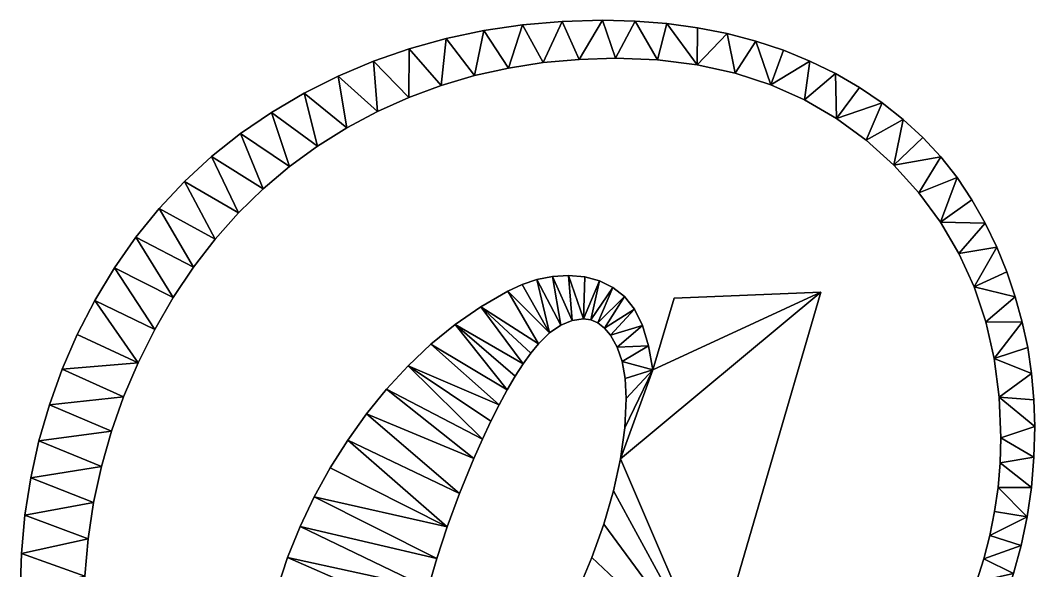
# Model space of a CAD drawing. Header units: metres. Extents: x 0.06 to 1.28, y -0.3 to 0.95.
# Drawn here: x 0.063 to 1.223, y 0.325 to 0.954 of the extents above; entities that cross this region are included whole.
import ezdxf

# ---------------------------------------------------------------- set-up
doc = ezdxf.new("R2010")
doc.units = ezdxf.units.M

msp = doc.modelspace()

# ---------------------------------------------------------------- meshes
at = {"layer": 'Armanisoft_0', "linetype": 'CONTINUOUS'}
mesh = msp.add_polyface(dxfattribs=at)
corners = [(0.508133, 0.921708), (0.544694, 0.879751), (0.507724, 0.86608), (0.46702, 0.907381), (0.550272, 0.93343), (0.582627, 0.890937), (0.593436, 0.942546), (0.621522, 0.899637), (0.637625, 0.949059), (0.661379, 0.905852), (0.68284, 0.952966), (0.702199, 0.90958), (0.694227, 0.611024), (0.67178, 0.661221), (0.690075, 0.662348), (0.707317, 0.612805), (0.681257, 0.605681), (0.65411, 0.657841), (0.66841, 0.596776), (0.620645, 0.64432), (0.637065, 0.652207), (0.655683, 0.58431), (0.589799, 0.626374), (0.638205, 0.561188), (0.560536, 0.606174), (0.46702, 0.907381, 0.229421), (0.471715, 0.849922, 0.229421), (0.507724, 0.86608, 0.229421), (0.508133, 0.921708, 0.229421), (0.544694, 0.879751, 0.229421), (0.550272, 0.93343, 0.229421), (0.582627, 0.890937, 0.229421), (0.593436, 0.942546, 0.229421), (0.621522, 0.899637, 0.229421), (0.637625, 0.949059, 0.229421), (0.661379, 0.905852, 0.229421), (0.68284, 0.952966, 0.229421), (0.702199, 0.90958, 0.229421), (0.694227, 0.611024, 0.229421), (0.690075, 0.662348, 0.229421), (0.67178, 0.661221, 0.229421), (0.707317, 0.612805, 0.229421), (0.681257, 0.605681, 0.229421), (0.65411, 0.657841, 0.229421), (0.66841, 0.596776, 0.229421), (0.637065, 0.652207, 0.229421), (0.620645, 0.64432, 0.229421), (0.655683, 0.58431, 0.229421), (0.589799, 0.626374, 0.229421), (0.647022, 0.573556, 0.229421), (0.638205, 0.561188, 0.229421), (0.560536, 0.606174, 0.229421), (0.661379, 0.905852), (0.702199, 0.90958), (0.702199, 0.90958, 0.229421), (0.661379, 0.905852, 0.229421), (0.621522, 0.899637), (0.621522, 0.899637, 0.229421), (0.582627, 0.890937), (0.582627, 0.890937, 0.229421), (0.544694, 0.879751), (0.544694, 0.879751, 0.229421), (0.507724, 0.86608), (0.507724, 0.86608, 0.229421), (0.471715, 0.849922), (0.471715, 0.849922, 0.229421), (0.508133, 0.921708), (0.46702, 0.907381), (0.46702, 0.907381, 0.229421), (0.508133, 0.921708, 0.229421), (0.550272, 0.93343), (0.550272, 0.93343, 0.229421), (0.593436, 0.942546), (0.593436, 0.942546, 0.229421), (0.637625, 0.949059), (0.637625, 0.949059, 0.229421), (0.68284, 0.952966), (0.68284, 0.952966, 0.229421), (0.560536, 0.606174), (0.532858, 0.583721), (0.532858, 0.583721, 0.229421), (0.560536, 0.606174, 0.229421), (0.589799, 0.626374), (0.589799, 0.626374, 0.229421), (0.620645, 0.64432), (0.620645, 0.64432, 0.229421), (0.637065, 0.652207), (0.637065, 0.652207, 0.229421), (0.65411, 0.657841), (0.65411, 0.657841, 0.229421), (0.67178, 0.661221), (0.67178, 0.661221, 0.229421), (0.690075, 0.662348), (0.690075, 0.662348, 0.229421), (0.708781, 0.660838), (0.708781, 0.660838, 0.229421), (0.681257, 0.605681), (0.694227, 0.611024), (0.694227, 0.611024, 0.229421), (0.681257, 0.605681, 0.229421), (0.66841, 0.596776), (0.66841, 0.596776, 0.229421)]
mesh.append_faces([[corners[k] for k in face] for face in [(0, 1, 2), (0, 2, 3), (4, 5, 1), (4, 1, 0), (6, 7, 5), (6, 5, 4), (8, 9, 7), (8, 7, 6), (10, 11, 9), (10, 9, 8), (12, 13, 14), (12, 14, 15), (16, 17, 13), (16, 13, 12), (18, 19, 20), (18, 20, 17), (18, 17, 16), (21, 22, 19), (21, 19, 18), (23, 24, 22), (25, 26, 27), (28, 27, 29), (28, 25, 27), (30, 29, 31), (30, 28, 29), (32, 31, 33), (32, 30, 31), (34, 33, 35), (34, 32, 33), (36, 35, 37), (36, 34, 35), (38, 39, 40), (38, 41, 39), (42, 40, 43), (42, 38, 40), (44, 45, 46), (44, 43, 45), (44, 42, 43), (47, 46, 48), (47, 44, 46), (49, 47, 48), (50, 48, 51), (52, 53, 54, 55), (56, 52, 55, 57), (58, 56, 57, 59), (60, 58, 59, 61), (62, 60, 61, 63), (64, 62, 63, 65), (66, 67, 68, 69), (70, 66, 69, 71), (72, 70, 71, 73), (74, 72, 73, 75), (76, 74, 75, 77), (78, 79, 80, 81), (82, 78, 81, 83), (84, 82, 83, 85), (86, 84, 85, 87), (88, 86, 87, 89), (90, 88, 89, 91), (92, 90, 91, 93), (94, 92, 93, 95), (96, 97, 98, 99), (100, 96, 99, 101)]])
mesh = msp.add_polyface(dxfattribs=at)
corners = [(0.72908, 0.954268), (0.74398, 0.910823), (0.702199, 0.90958), (0.68284, 0.952966), (0.766534, 0.953316), (0.791837, 0.908914), (0.802801, 0.950461), (0.837387, 0.903187), (0.837882, 0.945702), (0.871775, 0.939039), (0.880629, 0.893641), (0.904482, 0.930473), (0.921564, 0.880277), (0.936003, 0.920002), (0.966336, 0.907629), (0.960193, 0.863095), (0.707317, 0.612805), (0.690075, 0.662348), (0.708781, 0.660838), (0.725691, 0.65631), (0.73128, 0.602262), (0.754123, 0.638195), (0.765476, 0.623902), (0.723884, 0.608119), (0.740805, 0.648762), (0.715896, 0.611633), (0.72908, 0.954268, 0.229421), (0.702199, 0.90958, 0.229421), (0.74398, 0.910823, 0.229421), (0.68284, 0.952966, 0.229421), (0.766534, 0.953316, 0.229421), (0.791837, 0.908914, 0.229421), (0.802801, 0.950461, 0.229421), (0.837387, 0.903187, 0.229421), (0.837882, 0.945702, 0.229421), (0.871775, 0.939039, 0.229421), (0.880629, 0.893641, 0.229421), (0.904482, 0.930473, 0.229421), (0.921564, 0.880277, 0.229421), (0.936003, 0.920002, 0.229421), (0.966336, 0.907629, 0.229421), (0.960193, 0.863095, 0.229421), (0.707317, 0.612805, 0.229421), (0.708781, 0.660838, 0.229421), (0.690075, 0.662348, 0.229421), (0.725691, 0.65631, 0.229421), (0.73128, 0.602262, 0.229421), (0.765476, 0.623902, 0.229421), (0.754123, 0.638195, 0.229421), (0.723884, 0.608119, 0.229421), (0.740805, 0.648762, 0.229421), (0.715896, 0.611633, 0.229421), (0.978869, 0.643293), (0.810976, 0.636433), (0.810976, 0.636433, 0.229421), (0.978869, 0.643293, 0.229421), (0.921564, 0.880277), (0.960193, 0.863095), (0.960193, 0.863095, 0.229421), (0.921564, 0.880277, 0.229421), (0.880629, 0.893641), (0.880629, 0.893641, 0.229421), (0.837387, 0.903187), (0.837387, 0.903187, 0.229421), (0.791837, 0.908914), (0.791837, 0.908914, 0.229421), (0.74398, 0.910823), (0.74398, 0.910823, 0.229421), (0.702199, 0.90958), (0.702199, 0.90958, 0.229421), (0.72908, 0.954268), (0.68284, 0.952966), (0.68284, 0.952966, 0.229421), (0.72908, 0.954268, 0.229421), (0.766534, 0.953316), (0.766534, 0.953316, 0.229421), (0.802801, 0.950461), (0.802801, 0.950461, 0.229421), (0.837882, 0.945702), (0.837882, 0.945702, 0.229421), (0.871775, 0.939039), (0.871775, 0.939039, 0.229421), (0.904482, 0.930473), (0.904482, 0.930473, 0.229421), (0.936003, 0.920002), (0.936003, 0.920002, 0.229421), (0.966336, 0.907629), (0.966336, 0.907629, 0.229421), (0.725691, 0.65631), (0.708781, 0.660838), (0.708781, 0.660838, 0.229421), (0.725691, 0.65631, 0.229421), (0.740805, 0.648762), (0.740805, 0.648762, 0.229421), (0.754123, 0.638195), (0.754123, 0.638195, 0.229421), (0.765476, 0.623902), (0.765476, 0.623902, 0.229421)]
mesh.append_faces([[corners[k] for k in face] for face in [(0, 1, 2), (0, 2, 3), (4, 5, 1), (4, 1, 0), (6, 7, 5), (6, 5, 4), (8, 7, 6), (9, 10, 7), (9, 7, 8), (11, 12, 10), (11, 10, 9), (13, 12, 11), (14, 15, 12), (14, 12, 13), (16, 17, 18), (16, 18, 19), (20, 21, 22), (23, 24, 21), (23, 21, 20), (25, 19, 24), (25, 16, 19), (25, 24, 23), (26, 27, 28), (26, 29, 27), (30, 28, 31), (30, 26, 28), (32, 31, 33), (32, 30, 31), (34, 32, 33), (35, 33, 36), (35, 34, 33), (37, 36, 38), (37, 35, 36), (39, 37, 38), (40, 38, 41), (40, 39, 38), (42, 43, 44), (42, 45, 43), (46, 47, 48), (49, 48, 50), (49, 46, 48), (51, 50, 45), (51, 45, 42), (51, 49, 50), (52, 53, 54, 55), (56, 57, 58, 59), (60, 56, 59, 61), (62, 60, 61, 63), (64, 62, 63, 65), (66, 64, 65, 67), (68, 66, 67, 69), (70, 71, 72, 73), (74, 70, 73, 75), (76, 74, 75, 77), (78, 76, 77, 79), (80, 78, 79, 81), (82, 80, 81, 83), (84, 82, 83, 85), (86, 84, 85, 87), (88, 89, 90, 91), (92, 88, 91, 93), (94, 92, 93, 95), (96, 94, 95, 97)]])
mesh = msp.add_polyface(dxfattribs=at)
corners = [(0.148465, 0.633657), (0.21704, 0.600685), (0.197969, 0.562561), (0.128496, 0.594773), (0.170844, 0.67103), (0.238271, 0.63733), (0.195379, 0.706199), (0.26128, 0.671741), (0.222071, 0.739163), (0.286067, 0.703917), (0.250918, 0.769922), (0.312631, 0.733859), (0.281921, 0.798477), (0.340974, 0.761566), (0.315081, 0.824827), (0.371094, 0.787038), (0.350397, 0.848972), (0.402993, 0.810276), (0.387869, 0.870913), (0.436669, 0.831279), (0.426932, 0.89045), (0.471715, 0.849922), (0.46702, 0.907381), (0.507724, 0.86608), (0.148465, 0.633657, 0.229421), (0.197969, 0.562561, 0.229421), (0.21704, 0.600685, 0.229421), (0.128496, 0.594773, 0.229421), (0.170844, 0.67103, 0.229421), (0.238271, 0.63733, 0.229421), (0.195379, 0.706199, 0.229421), (0.26128, 0.671741, 0.229421), (0.222071, 0.739163, 0.229421), (0.286067, 0.703917, 0.229421), (0.250918, 0.769922, 0.229421), (0.312631, 0.733859, 0.229421), (0.281921, 0.798477, 0.229421), (0.340974, 0.761566, 0.229421), (0.315081, 0.824827, 0.229421), (0.371094, 0.787038, 0.229421), (0.350397, 0.848972, 0.229421), (0.402993, 0.810276, 0.229421), (0.387869, 0.870913, 0.229421), (0.436669, 0.831279, 0.229421), (0.426932, 0.89045, 0.229421), (0.471715, 0.849922, 0.229421), (0.46702, 0.907381, 0.229421), (0.436669, 0.831279), (0.471715, 0.849922), (0.471715, 0.849922, 0.229421), (0.436669, 0.831279, 0.229421), (0.402993, 0.810276), (0.402993, 0.810276, 0.229421), (0.371094, 0.787038), (0.371094, 0.787038, 0.229421), (0.340974, 0.761566), (0.340974, 0.761566, 0.229421), (0.312631, 0.733859), (0.312631, 0.733859, 0.229421), (0.286067, 0.703917), (0.286067, 0.703917, 0.229421), (0.26128, 0.671741), (0.26128, 0.671741, 0.229421), (0.238271, 0.63733), (0.238271, 0.63733, 0.229421), (0.21704, 0.600685), (0.21704, 0.600685, 0.229421), (0.148465, 0.633657), (0.128496, 0.594773), (0.128496, 0.594773, 0.229421), (0.148465, 0.633657, 0.229421), (0.170844, 0.67103), (0.170844, 0.67103, 0.229421), (0.195379, 0.706199), (0.195379, 0.706199, 0.229421), (0.222071, 0.739163), (0.222071, 0.739163, 0.229421), (0.250918, 0.769922), (0.250918, 0.769922, 0.229421), (0.281921, 0.798477), (0.281921, 0.798477, 0.229421), (0.315081, 0.824827), (0.315081, 0.824827, 0.229421), (0.350397, 0.848972), (0.350397, 0.848972, 0.229421), (0.387869, 0.870913), (0.387869, 0.870913, 0.229421), (0.426932, 0.89045), (0.426932, 0.89045, 0.229421), (0.46702, 0.907381), (0.46702, 0.907381, 0.229421)]
mesh.append_faces([[corners[k] for k in face] for face in [(0, 1, 2), (0, 2, 3), (4, 5, 1), (4, 1, 0), (6, 7, 5), (6, 5, 4), (8, 9, 7), (8, 7, 6), (10, 11, 9), (10, 9, 8), (12, 13, 11), (12, 11, 10), (14, 15, 13), (14, 13, 12), (16, 17, 15), (16, 15, 14), (18, 19, 17), (18, 17, 16), (20, 21, 19), (20, 19, 18), (22, 23, 21), (22, 21, 20), (24, 25, 26), (24, 27, 25), (28, 26, 29), (28, 24, 26), (30, 29, 31), (30, 28, 29), (32, 31, 33), (32, 30, 31), (34, 33, 35), (34, 32, 33), (36, 35, 37), (36, 34, 35), (38, 37, 39), (38, 36, 37), (40, 39, 41), (40, 38, 39), (42, 41, 43), (42, 40, 41), (44, 43, 45), (44, 42, 43), (46, 44, 45), (47, 48, 49, 50), (51, 47, 50, 52), (53, 51, 52, 54), (55, 53, 54, 56), (57, 55, 56, 58), (59, 57, 58, 60), (61, 59, 60, 62), (63, 61, 62, 64), (65, 63, 64, 66), (67, 68, 69, 70), (71, 67, 70, 72), (73, 71, 72, 74), (75, 73, 74, 76), (77, 75, 76, 78), (79, 77, 78, 80), (81, 79, 80, 82), (83, 81, 82, 84), (85, 83, 84, 86), (87, 85, 86, 88), (89, 87, 88, 90)]])
mesh = msp.add_polyface(dxfattribs=at)
corners = [(0.995483, 0.893351), (0.996514, 0.842095), (0.960193, 0.863095), (0.966336, 0.907629), (1.023139, 0.877353), (1.049002, 0.859819), (1.030529, 0.817276), (1.073071, 0.840747), (1.062236, 0.788639), (1.095346, 0.820138), (1.115828, 0.797992), (1.09088, 0.757036), (1.134516, 0.774309), (1.115705, 0.723319), (1.15141, 0.749089), (1.16651, 0.722332), (1.136711, 0.687487), (1.179825, 0.694612), (1.153897, 0.649541), (1.191366, 0.666503), (1.20113, 0.638005), (1.167265, 0.609481), (1.20912, 0.609118), (0.995483, 0.893351, 0.229421), (0.960193, 0.863095, 0.229421), (0.996514, 0.842095, 0.229421), (0.966336, 0.907629, 0.229421), (1.023139, 0.877353, 0.229421), (1.049002, 0.859819, 0.229421), (1.030529, 0.817276, 0.229421), (1.073071, 0.840747, 0.229421), (1.062236, 0.788639, 0.229421), (1.095346, 0.820138, 0.229421), (1.115828, 0.797992, 0.229421), (1.09088, 0.757036, 0.229421), (1.134516, 0.774309, 0.229421), (1.115705, 0.723319, 0.229421), (1.15141, 0.749089, 0.229421), (1.16651, 0.722332, 0.229421), (1.136711, 0.687487, 0.229421), (1.179825, 0.694612, 0.229421), (1.153897, 0.649541, 0.229421), (1.191366, 0.666503, 0.229421), (1.20113, 0.638005, 0.229421), (1.167265, 0.609481, 0.229421), (1.20912, 0.609118, 0.229421), (1.153897, 0.649541), (1.167265, 0.609481), (1.167265, 0.609481, 0.229421), (1.153897, 0.649541, 0.229421), (1.136711, 0.687487), (1.136711, 0.687487, 0.229421), (1.115705, 0.723319), (1.115705, 0.723319, 0.229421), (1.09088, 0.757036), (1.09088, 0.757036, 0.229421), (1.062236, 0.788639), (1.062236, 0.788639, 0.229421), (1.030529, 0.817276), (1.030529, 0.817276, 0.229421), (0.996514, 0.842095), (0.996514, 0.842095, 0.229421), (0.960193, 0.863095), (0.960193, 0.863095, 0.229421), (0.995483, 0.893351), (0.966336, 0.907629), (0.966336, 0.907629, 0.229421), (0.995483, 0.893351, 0.229421), (1.023139, 0.877353), (1.023139, 0.877353, 0.229421), (1.049002, 0.859819), (1.049002, 0.859819, 0.229421), (1.073071, 0.840747), (1.073071, 0.840747, 0.229421), (1.095346, 0.820138), (1.095346, 0.820138, 0.229421), (1.115828, 0.797992), (1.115828, 0.797992, 0.229421), (1.134516, 0.774309), (1.134516, 0.774309, 0.229421), (1.15141, 0.749089), (1.15141, 0.749089, 0.229421), (1.16651, 0.722332), (1.16651, 0.722332, 0.229421), (1.179825, 0.694612), (1.179825, 0.694612, 0.229421), (1.191366, 0.666503), (1.191366, 0.666503, 0.229421), (1.20113, 0.638005), (1.20113, 0.638005, 0.229421), (1.20912, 0.609118), (1.20912, 0.609118, 0.229421)]
mesh.append_faces([[corners[k] for k in face] for face in [(0, 1, 2), (0, 2, 3), (4, 1, 0), (5, 6, 1), (5, 1, 4), (7, 8, 6), (7, 6, 5), (9, 8, 7), (10, 11, 8), (10, 8, 9), (12, 13, 11), (12, 11, 10), (14, 13, 12), (15, 16, 13), (15, 13, 14), (17, 18, 16), (17, 16, 15), (19, 18, 17), (20, 21, 18), (20, 18, 19), (22, 21, 20), (23, 24, 25), (23, 26, 24), (27, 23, 25), (28, 25, 29), (28, 27, 25), (30, 29, 31), (30, 28, 29), (32, 30, 31), (33, 31, 34), (33, 32, 31), (35, 34, 36), (35, 33, 34), (37, 35, 36), (38, 36, 39), (38, 37, 36), (40, 39, 41), (40, 38, 39), (42, 40, 41), (43, 41, 44), (43, 42, 41), (45, 43, 44), (46, 47, 48, 49), (50, 46, 49, 51), (52, 50, 51, 53), (54, 52, 53, 55), (56, 54, 55, 57), (58, 56, 57, 59), (60, 58, 59, 61), (62, 60, 61, 63), (64, 65, 66, 67), (68, 64, 67, 69), (70, 68, 69, 71), (72, 70, 71, 73), (74, 72, 73, 75), (76, 74, 75, 77), (78, 76, 77, 79), (80, 78, 79, 81), (82, 80, 81, 83), (84, 82, 83, 85), (86, 84, 85, 87), (88, 86, 87, 89), (90, 88, 89, 91)]])
mesh = msp.add_polyface(dxfattribs=at)
corners = [(1.17613, 0.259686), (1.13508, 0.260225), (1.146652, 0.285795), (1.161683, 0.229983), (0.786734, 0.55442), (0.810976, 0.636433), (0.978869, 0.643293), (0.701608, 0.30324), (0.852974, 0.211752), (0.687073, 0.217382), (0.717035, 0.339643), (0.730658, 0.377808), (0.741788, 0.416091), (0.749738, 0.452846), (0.754508, 0.488072), (0.756098, 0.521771), (0.754972, 0.544398), (0.751595, 0.563989), (0.781782, 0.582015), (0.745966, 0.580544), (0.774696, 0.605175), (0.738086, 0.594062), (0.765476, 0.623902), (0.73128, 0.602262), (1.17613, 0.259686, 0.229421), (1.146652, 0.285795, 0.229421), (1.13508, 0.260225, 0.229421), (1.161683, 0.229983, 0.229421), (0.786734, 0.55442, 0.229421), (0.978869, 0.643293, 0.229421), (0.810976, 0.636433, 0.229421), (0.701608, 0.30324, 0.229421), (0.687073, 0.217382, 0.229421), (0.852974, 0.211752, 0.229421), (0.717035, 0.339643, 0.229421), (0.730658, 0.377808, 0.229421), (0.741788, 0.416091, 0.229421), (0.749738, 0.452846, 0.229421), (0.754508, 0.488072, 0.229421), (0.756098, 0.521771, 0.229421), (0.754972, 0.544398, 0.229421), (0.751595, 0.563989, 0.229421), (0.781782, 0.582015, 0.229421), (0.745966, 0.580544, 0.229421), (0.774696, 0.605175, 0.229421), (0.738086, 0.594062, 0.229421), (0.765476, 0.623902, 0.229421), (0.73128, 0.602262, 0.229421), (0.852974, 0.211752), (0.978869, 0.643293), (0.978869, 0.643293, 0.229421), (0.852974, 0.211752, 0.229421), (1.13508, 0.260225), (1.12233, 0.235597), (1.12233, 0.235597, 0.229421), (1.13508, 0.260225, 0.229421), (1.146652, 0.285795), (1.146652, 0.285795, 0.229421), (1.15668, 0.311788), (1.15668, 0.311788, 0.229421), (0.774696, 0.605175), (0.765476, 0.623902), (0.765476, 0.623902, 0.229421), (0.774696, 0.605175, 0.229421), (0.781782, 0.582015), (0.781782, 0.582015, 0.229421), (0.786734, 0.55442), (0.786734, 0.55442, 0.229421), (0.810976, 0.636433), (0.810976, 0.636433, 0.229421), (0.694227, 0.611024), (0.707317, 0.612805), (0.707317, 0.612805, 0.229421), (0.694227, 0.611024, 0.229421), (0.717035, 0.339643), (0.701608, 0.30324), (0.701608, 0.30324, 0.229421), (0.717035, 0.339643, 0.229421), (0.730658, 0.377808), (0.730658, 0.377808, 0.229421), (0.741788, 0.416091), (0.741788, 0.416091, 0.229421), (0.749738, 0.452846), (0.749738, 0.452846, 0.229421), (0.754508, 0.488072), (0.754508, 0.488072, 0.229421), (0.756098, 0.521771), (0.756098, 0.521771, 0.229421), (0.754972, 0.544398), (0.754972, 0.544398, 0.229421), (0.751595, 0.563989), (0.751595, 0.563989, 0.229421), (0.745966, 0.580544), (0.745966, 0.580544, 0.229421), (0.738086, 0.594062), (0.738086, 0.594062, 0.229421), (0.73128, 0.602262), (0.73128, 0.602262, 0.229421), (0.723884, 0.608119), (0.723884, 0.608119, 0.229421), (0.715896, 0.611633), (0.715896, 0.611633, 0.229421)]
mesh.append_faces([[corners[k] for k in face] for face in [(0, 1, 2), (3, 1, 0), (4, 5, 6), (7, 8, 9), (10, 8, 7), (11, 8, 10), (12, 8, 11), (13, 4, 6), (13, 8, 12), (14, 4, 13), (15, 4, 14), (16, 4, 15), (17, 18, 4), (17, 4, 16), (19, 20, 18), (19, 18, 17), (21, 22, 20), (21, 20, 19), (23, 22, 21), (6, 8, 13), (24, 25, 26), (27, 24, 26), (28, 29, 30), (31, 32, 33), (34, 31, 33), (35, 34, 33), (36, 35, 33), (37, 29, 28), (37, 36, 33), (38, 37, 28), (39, 38, 28), (40, 39, 28), (41, 28, 42), (41, 40, 28), (43, 42, 44), (43, 41, 42), (45, 44, 46), (45, 43, 44), (47, 45, 46), (29, 37, 33), (48, 49, 50, 51), (52, 53, 54, 55), (56, 52, 55, 57), (58, 56, 57, 59), (60, 61, 62, 63), (64, 60, 63, 65), (66, 64, 65, 67), (68, 66, 67, 69), (70, 71, 72, 73), (74, 75, 76, 77), (78, 74, 77, 79), (80, 78, 79, 81), (82, 80, 81, 83), (84, 82, 83, 85), (86, 84, 85, 87), (88, 86, 87, 89), (90, 88, 89, 91), (92, 90, 91, 93), (94, 92, 93, 95), (96, 94, 95, 97), (98, 96, 97, 99), (100, 98, 99, 101), (71, 100, 101, 72)]])
mesh = msp.add_polyface(dxfattribs=at)
corners = [(0.647022, 0.573556), (0.589799, 0.626374), (0.655683, 0.58431), (0.638205, 0.561188), (0.629232, 0.547203), (0.560536, 0.606174), (0.620103, 0.531603), (0.532858, 0.583721), (0.610817, 0.514388), (0.506764, 0.559013), (0.601376, 0.495557), (0.591777, 0.47511), (0.482217, 0.53235), (0.582023, 0.453048), (0.459183, 0.504029), (0.565657, 0.412944), (0.43766, 0.474052), (0.551473, 0.374874), (0.399409, 0.40939), (0.417649, 0.442417), (0.539472, 0.338839), (0.529652, 0.304838), (0.383199, 0.375237), (0.522015, 0.272872), (0.36902, 0.339958), (0.516559, 0.24294), (0.356871, 0.303553), (0.701608, 0.30324), (0.687073, 0.217382), (0.684376, 0.268599), (0.638205, 0.561188, 0.229421), (0.647022, 0.573556, 0.229421), (0.589799, 0.626374, 0.229421), (0.629232, 0.547203, 0.229421), (0.560536, 0.606174, 0.229421), (0.620103, 0.531603, 0.229421), (0.532858, 0.583721, 0.229421), (0.610817, 0.514388, 0.229421), (0.506764, 0.559013, 0.229421), (0.601376, 0.495557, 0.229421), (0.591777, 0.47511, 0.229421), (0.482217, 0.53235, 0.229421), (0.582023, 0.453048, 0.229421), (0.459183, 0.504029, 0.229421), (0.565657, 0.412944, 0.229421), (0.43766, 0.474052, 0.229421), (0.551473, 0.374874, 0.229421), (0.417649, 0.442417, 0.229421), (0.399409, 0.40939, 0.229421), (0.539472, 0.338839, 0.229421), (0.529652, 0.304838, 0.229421), (0.383199, 0.375237, 0.229421), (0.522015, 0.272872, 0.229421), (0.36902, 0.339958, 0.229421), (0.516559, 0.24294, 0.229421), (0.356871, 0.303553, 0.229421), (0.701608, 0.30324, 0.229421), (0.684376, 0.268599, 0.229421), (0.687073, 0.217382, 0.229421), (0.482217, 0.53235), (0.459183, 0.504029), (0.459183, 0.504029, 0.229421), (0.482217, 0.53235, 0.229421), (0.506764, 0.559013), (0.506764, 0.559013, 0.229421), (0.532858, 0.583721), (0.532858, 0.583721, 0.229421), (0.655683, 0.58431), (0.66841, 0.596776), (0.66841, 0.596776, 0.229421), (0.655683, 0.58431, 0.229421), (0.647022, 0.573556), (0.647022, 0.573556, 0.229421), (0.638205, 0.561188), (0.638205, 0.561188, 0.229421), (0.629232, 0.547203), (0.629232, 0.547203, 0.229421), (0.620103, 0.531603), (0.620103, 0.531603, 0.229421), (0.610817, 0.514388), (0.610817, 0.514388, 0.229421), (0.601376, 0.495557), (0.601376, 0.495557, 0.229421), (0.591777, 0.47511), (0.591777, 0.47511, 0.229421), (0.582023, 0.453048), (0.582023, 0.453048, 0.229421), (0.565657, 0.412944), (0.565657, 0.412944, 0.229421), (0.551473, 0.374874), (0.551473, 0.374874, 0.229421), (0.539472, 0.338839), (0.539472, 0.338839, 0.229421), (0.529652, 0.304838), (0.529652, 0.304838, 0.229421), (0.522015, 0.272872), (0.522015, 0.272872, 0.229421), (0.516559, 0.24294), (0.516559, 0.24294, 0.229421), (0.684376, 0.268599), (0.665339, 0.235721), (0.665339, 0.235721, 0.229421), (0.684376, 0.268599, 0.229421), (0.701608, 0.30324), (0.701608, 0.30324, 0.229421)]
mesh.append_faces([[corners[k] for k in face] for face in [(0, 1, 2), (3, 1, 0), (4, 5, 3), (6, 7, 5), (6, 5, 4), (8, 9, 7), (8, 7, 6), (10, 9, 8), (11, 12, 9), (11, 9, 10), (13, 14, 12), (13, 12, 11), (15, 16, 14), (15, 14, 13), (17, 18, 19), (17, 19, 16), (17, 16, 15), (20, 18, 17), (21, 22, 20), (23, 24, 21), (25, 26, 23), (27, 28, 29), (30, 31, 32), (33, 30, 34), (35, 34, 36), (35, 33, 34), (37, 36, 38), (37, 35, 36), (39, 37, 38), (40, 38, 41), (40, 39, 38), (42, 41, 43), (42, 40, 41), (44, 43, 45), (44, 42, 43), (46, 47, 48), (46, 45, 47), (46, 44, 45), (49, 46, 48), (50, 49, 51), (52, 50, 53), (54, 52, 55), (56, 57, 58), (59, 60, 61, 62), (63, 59, 62, 64), (65, 63, 64, 66), (67, 68, 69, 70), (71, 67, 70, 72), (73, 71, 72, 74), (75, 73, 74, 76), (77, 75, 76, 78), (79, 77, 78, 80), (81, 79, 80, 82), (83, 81, 82, 84), (85, 83, 84, 86), (87, 85, 86, 88), (89, 87, 88, 90), (91, 89, 90, 92), (93, 91, 92, 94), (95, 93, 94, 96), (97, 95, 96, 98), (99, 100, 101, 102), (103, 99, 102, 104)]])
mesh = msp.add_polyface(dxfattribs=at)
corners = [(1.20912, 0.609118), (1.176813, 0.567306), (1.167265, 0.609481), (1.215334, 0.579842), (1.219772, 0.550177), (1.182542, 0.523017), (1.222435, 0.520123), (1.223323, 0.48968), (1.184451, 0.476614), (1.22236, 0.45446), (1.18368, 0.448087), (1.219471, 0.420027), (1.181366, 0.419983), (1.214655, 0.386382), (1.172108, 0.365041), (1.177508, 0.392301), (1.207913, 0.353526), (1.165166, 0.338204), (1.199245, 0.321458), (1.15668, 0.311788), (1.188651, 0.290178), (1.146652, 0.285795), (1.17613, 0.259686), (1.20912, 0.609118, 0.229421), (1.167265, 0.609481, 0.229421), (1.176813, 0.567306, 0.229421), (1.215334, 0.579842, 0.229421), (1.219772, 0.550177, 0.229421), (1.182542, 0.523017, 0.229421), (1.222435, 0.520123, 0.229421), (1.223323, 0.48968, 0.229421), (1.184451, 0.476614, 0.229421), (1.22236, 0.45446, 0.229421), (1.18368, 0.448087, 0.229421), (1.219471, 0.420027, 0.229421), (1.181366, 0.419983, 0.229421), (1.214655, 0.386382, 0.229421), (1.177508, 0.392301, 0.229421), (1.172108, 0.365041, 0.229421), (1.207913, 0.353526, 0.229421), (1.165166, 0.338204, 0.229421), (1.199245, 0.321458, 0.229421), (1.15668, 0.311788, 0.229421), (1.188651, 0.290178, 0.229421), (1.146652, 0.285795, 0.229421), (1.17613, 0.259686, 0.229421), (1.165166, 0.338204), (1.15668, 0.311788), (1.15668, 0.311788, 0.229421), (1.165166, 0.338204, 0.229421), (1.172108, 0.365041), (1.172108, 0.365041, 0.229421), (1.177508, 0.392301), (1.177508, 0.392301, 0.229421), (1.181366, 0.419983), (1.181366, 0.419983, 0.229421), (1.18368, 0.448087), (1.18368, 0.448087, 0.229421), (1.184451, 0.476614), (1.184451, 0.476614, 0.229421), (1.182542, 0.523017), (1.182542, 0.523017, 0.229421), (1.176813, 0.567306), (1.176813, 0.567306, 0.229421), (1.167265, 0.609481), (1.167265, 0.609481, 0.229421), (1.215334, 0.579842), (1.20912, 0.609118), (1.20912, 0.609118, 0.229421), (1.215334, 0.579842, 0.229421), (1.219772, 0.550177), (1.219772, 0.550177, 0.229421), (1.222435, 0.520123), (1.222435, 0.520123, 0.229421), (1.223323, 0.48968), (1.223323, 0.48968, 0.229421), (1.22236, 0.45446), (1.22236, 0.45446, 0.229421), (1.219471, 0.420027), (1.219471, 0.420027, 0.229421), (1.214655, 0.386382), (1.214655, 0.386382, 0.229421), (1.207913, 0.353526), (1.207913, 0.353526, 0.229421), (1.199245, 0.321458), (1.199245, 0.321458, 0.229421), (1.188651, 0.290178), (1.188651, 0.290178, 0.229421), (1.17613, 0.259686), (1.17613, 0.259686, 0.229421), (1.161683, 0.229983), (1.161683, 0.229983, 0.229421)]
mesh.append_faces([[corners[k] for k in face] for face in [(0, 1, 2), (3, 1, 0), (4, 5, 1), (4, 1, 3), (6, 5, 4), (7, 8, 5), (7, 5, 6), (9, 10, 8), (9, 8, 7), (11, 12, 10), (11, 10, 9), (13, 14, 15), (13, 15, 12), (13, 12, 11), (16, 17, 14), (16, 14, 13), (18, 19, 17), (18, 17, 16), (20, 21, 19), (20, 19, 18), (22, 21, 20), (23, 24, 25), (26, 23, 25), (27, 25, 28), (27, 26, 25), (29, 27, 28), (30, 28, 31), (30, 29, 28), (32, 31, 33), (32, 30, 31), (34, 33, 35), (34, 32, 33), (36, 37, 38), (36, 35, 37), (36, 34, 35), (39, 38, 40), (39, 36, 38), (41, 40, 42), (41, 39, 40), (43, 42, 44), (43, 41, 42), (45, 43, 44), (46, 47, 48, 49), (50, 46, 49, 51), (52, 50, 51, 53), (54, 52, 53, 55), (56, 54, 55, 57), (58, 56, 57, 59), (60, 58, 59, 61), (62, 60, 61, 63), (64, 62, 63, 65), (66, 67, 68, 69), (70, 66, 69, 71), (72, 70, 71, 73), (74, 72, 73, 75), (76, 74, 75, 77), (78, 76, 77, 79), (80, 78, 79, 81), (82, 80, 81, 83), (84, 82, 83, 85), (86, 84, 85, 87), (88, 86, 87, 89), (90, 88, 89, 91)]])
mesh = msp.add_polyface(dxfattribs=at)
corners = [(0.063262, 0.299699), (0.136942, 0.318634), (0.135671, 0.275449), (0.065949, 0.235466), (0.064593, 0.344304), (0.140756, 0.361096), (0.068587, 0.388093), (0.147113, 0.402835), (0.075244, 0.431064), (0.156013, 0.443851), (0.084563, 0.473217), (0.167455, 0.484144), (0.096545, 0.514553), (0.181441, 0.523714), (0.111189, 0.555072), (0.197969, 0.562561), (0.128496, 0.594773), (0.539472, 0.338839), (0.383199, 0.375237), (0.399409, 0.40939), (0.529652, 0.304838), (0.36902, 0.339958), (0.522015, 0.272872), (0.356871, 0.303553), (0.516559, 0.24294), (0.347129, 0.266392), (0.063262, 0.299699, 0.229421), (0.135671, 0.275449, 0.229421), (0.136942, 0.318634, 0.229421), (0.065949, 0.235466, 0.229421), (0.064593, 0.344304, 0.229421), (0.140756, 0.361096, 0.229421), (0.068587, 0.388093, 0.229421), (0.147113, 0.402835, 0.229421), (0.075244, 0.431064, 0.229421), (0.156013, 0.443851, 0.229421), (0.084563, 0.473217, 0.229421), (0.167455, 0.484144, 0.229421), (0.096545, 0.514553, 0.229421), (0.181441, 0.523714, 0.229421), (0.111189, 0.555072, 0.229421), (0.197969, 0.562561, 0.229421), (0.128496, 0.594773, 0.229421), (0.539472, 0.338839, 0.229421), (0.399409, 0.40939, 0.229421), (0.383199, 0.375237, 0.229421), (0.529652, 0.304838, 0.229421), (0.36902, 0.339958, 0.229421), (0.522015, 0.272872, 0.229421), (0.356871, 0.303553, 0.229421), (0.516559, 0.24294, 0.229421), (0.347129, 0.266392, 0.229421), (0.197969, 0.562561), (0.21704, 0.600685), (0.21704, 0.600685, 0.229421), (0.197969, 0.562561, 0.229421), (0.181441, 0.523714), (0.181441, 0.523714, 0.229421), (0.167455, 0.484144), (0.167455, 0.484144, 0.229421), (0.156013, 0.443851), (0.156013, 0.443851, 0.229421), (0.147113, 0.402835), (0.147113, 0.402835, 0.229421), (0.140756, 0.361096), (0.140756, 0.361096, 0.229421), (0.136942, 0.318634), (0.136942, 0.318634, 0.229421), (0.135671, 0.275449), (0.135671, 0.275449, 0.229421), (0.138043, 0.217295), (0.138043, 0.217295, 0.229421), (0.063262, 0.299699), (0.065949, 0.235466), (0.065949, 0.235466, 0.229421), (0.063262, 0.299699, 0.229421), (0.064593, 0.344304), (0.064593, 0.344304, 0.229421), (0.068587, 0.388093), (0.068587, 0.388093, 0.229421), (0.075244, 0.431064), (0.075244, 0.431064, 0.229421), (0.084563, 0.473217), (0.084563, 0.473217, 0.229421), (0.096545, 0.514553), (0.096545, 0.514553, 0.229421), (0.111189, 0.555072), (0.111189, 0.555072, 0.229421), (0.128496, 0.594773), (0.128496, 0.594773, 0.229421), (0.347129, 0.266392), (0.340171, 0.228847), (0.340171, 0.228847, 0.229421), (0.347129, 0.266392, 0.229421), (0.356871, 0.303553), (0.356871, 0.303553, 0.229421), (0.36902, 0.339958), (0.36902, 0.339958, 0.229421), (0.383199, 0.375237), (0.383199, 0.375237, 0.229421), (0.399409, 0.40939), (0.399409, 0.40939, 0.229421), (0.417649, 0.442417), (0.417649, 0.442417, 0.229421), (0.43766, 0.474052), (0.43766, 0.474052, 0.229421), (0.459183, 0.504029), (0.459183, 0.504029, 0.229421)]
mesh.append_faces([[corners[k] for k in face] for face in [(0, 1, 2), (0, 2, 3), (4, 5, 1), (4, 1, 0), (6, 7, 5), (6, 5, 4), (8, 9, 7), (8, 7, 6), (10, 11, 9), (10, 9, 8), (12, 13, 11), (12, 11, 10), (14, 15, 13), (14, 13, 12), (16, 15, 14), (17, 18, 19), (20, 21, 18), (22, 23, 21), (24, 25, 23), (26, 27, 28), (26, 29, 27), (30, 28, 31), (30, 26, 28), (32, 31, 33), (32, 30, 31), (34, 33, 35), (34, 32, 33), (36, 35, 37), (36, 34, 35), (38, 37, 39), (38, 36, 37), (40, 39, 41), (40, 38, 39), (42, 40, 41), (43, 44, 45), (46, 45, 47), (48, 47, 49), (50, 49, 51), (52, 53, 54, 55), (56, 52, 55, 57), (58, 56, 57, 59), (60, 58, 59, 61), (62, 60, 61, 63), (64, 62, 63, 65), (66, 64, 65, 67), (68, 66, 67, 69), (70, 68, 69, 71), (72, 73, 74, 75), (76, 72, 75, 77), (78, 76, 77, 79), (80, 78, 79, 81), (82, 80, 81, 83), (84, 82, 83, 85), (86, 84, 85, 87), (88, 86, 87, 89), (90, 91, 92, 93), (94, 90, 93, 95), (96, 94, 95, 97), (98, 96, 97, 99), (100, 98, 99, 101), (102, 100, 101, 103), (104, 102, 103, 105), (106, 104, 105, 107)]])

doc.saveas('drawing.dxf')
